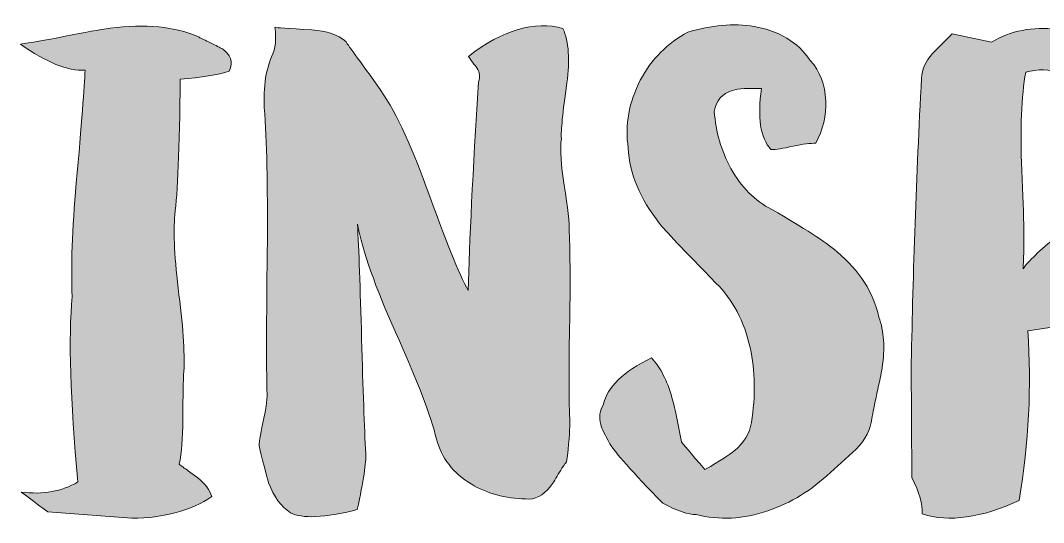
# Model space of a CAD drawing. Header units: inches. Extents: x 45 to 569, y -630 to -116.
# Drawn here: x 70.2 to 324.7, y -630.3 to -505.4 of the extents above; entities that cross this region are included whole.
import ezdxf

# ---------------------------------------------------------------- set-up
doc = ezdxf.new("R2010")
doc.units = ezdxf.units.IN
doc.header["$MEASUREMENT"] = 0
doc.layers.add('Layer 1', color=7, linetype='Continuous')

# ---------------------------------------------------------------- blocks, each defined once
blk = doc.blocks.new('block 4')
at = {"layer": 'Layer 1', "true_color": 0x00a550}
h = blk.add_hatch(color=114, dxfattribs=at)
h.dxf.hatch_style = 2
edge = h.paths.add_edge_path()
edge.add_spline(control_points=[(92.54, -507.29), (101.23, -506.14), (108.62, -506.86), (114.64, -509.51), (115.18, -509.86), (116.14, -510.29), (117.51, -510.94), (118.88, -511.58), (119.84, -512.08), (120.45, -512.44), (122.57, -513.8), (123.12, -515.66), (122.16, -517.95), (119.36, -518.88), (115.25, -519.53), (109.98, -519.96), (109.78, -537.35), (109.3, -548.59), (108.62, -553.67), (108.21, -558.11), (108.55, -564.76), (109.64, -573.57), (110.81, -582.44), (111.15, -589.1), (110.81, -593.54), (110.74, -594.61), (110.67, -598.33), (110.6, -604.71), (110.6, -609.21), (110.33, -612.87), (109.71, -615.73), (110.19, -616.16), (111.01, -616.73), (112.04, -617.45), (112.04, -617.45), (114.36, -619.16), (114.36, -619.16), (116.14, -620.6), (117.31, -622.17), (117.85, -623.82), (112.58, -627.32), (105.95, -629.11), (97.94, -629.19), (97.94, -629.19), (77.07, -627.61), (77.07, -627.61), (75.57, -626.54), (73.38, -624.89), (70.44, -622.67), (75.84, -623.39), (80.56, -622.53), (84.46, -620.17), (82.62, -599.62), (82.14, -584.23), (83.1, -574), (82.75, -566.77), (83.1, -557.39), (84.12, -545.87), (85.42, -531.05), (86.17, -521.67), (86.31, -517.74), (82, -517.95), (76.66, -515.8), (70.23, -511.22), (72.63, -510.94), (76.32, -510.29), (81.32, -509.29), (86.24, -508.29), (90.01, -507.64), (92.54, -507.29)], knot_values=[0, 0, 0, 0, 1, 1, 1, 2, 2, 2, 3, 3, 3, 4, 4, 4, 5, 5, 5, 6, 6, 6, 7, 7, 7, 8, 8, 8, 9, 9, 9, 10, 10, 10, 11, 11, 11, 12, 12, 12, 13, 13, 13, 14, 14, 14, 15, 15, 15, 16, 16, 16, 17, 17, 17, 18, 18, 18, 19, 19, 19, 20, 20, 20, 21, 21, 21, 22, 22, 22, 23, 23, 23, 23], degree=3, periodic=1)
h = blk.add_hatch(color=114, dxfattribs=at)
h.dxf.hatch_style = 2
edge = h.paths.add_edge_path()
edge.add_spline(control_points=[(151.18, -510.58), (150.9, -510.36), (153.57, -514.01), (159.11, -521.67), (163.15, -527.33), (167.19, -535.7), (171.16, -546.73), (175.88, -559.83), (179.37, -568.42), (181.55, -572.57), (181.9, -560.61), (182.72, -543.29), (184.15, -520.6), (184.63, -519.46), (184.5, -518.31), (183.74, -517.16), (183.54, -516.88), (183.2, -516.38), (182.65, -515.73), (182.17, -515.16), (181.83, -514.66), (181.62, -514.3), (190.31, -507.64), (198.18, -505.35), (205.16, -507.36), (206.6, -510.72), (206.94, -515.23), (206.12, -520.89), (205.09, -528.26), (204.61, -532.91), (204.75, -534.7), (204.41, -537.49), (204.68, -541.43), (205.43, -546.37), (206.32, -551.88), (206.8, -555.75), (206.73, -558.04), (206.94, -563.26), (207.01, -571.21), (206.8, -581.8), (206.6, -592.32), (206.6, -600.2), (206.87, -605.49), (206.87, -607.57), (206.6, -610.79), (206.05, -615.16), (205.57, -615.73), (204.89, -616.73), (204, -618.23), (203.18, -619.67), (202.49, -620.74), (201.94, -621.38), (200.23, -623.6), (198.18, -624.6), (195.85, -624.39), (190.79, -624.32), (186.28, -623.03), (182.31, -620.67), (177.86, -617.95), (174.99, -614.23), (173.69, -609.5), (172.32, -603.78), (168.9, -594.9), (163.49, -582.87), (158.5, -571.71), (155.35, -562.76), (154.05, -556.03), (154.39, -562.19), (154.73, -571.71), (155.08, -584.59), (155.42, -597.12), (155.76, -606.64), (156.1, -613.15), (156.24, -615.23), (155.56, -619.88), (153.98, -627.04), (145.84, -629.11), (140.3, -629.33), (137.42, -627.83), (135.03, -626.32), (133.25, -623.82), (131.95, -620.38), (131.68, -619.59), (130.86, -616.52), (129.56, -611.15), (129.62, -609.93), (130.03, -607.64), (130.79, -604.28), (131.4, -601.48), (131.68, -599.19), (131.54, -597.4), (131.4, -591.61), (131.4, -580.15), (131.61, -563.05), (131.75, -548.73), (131.54, -537.28), (130.99, -528.69), (130.79, -526.47), (130.79, -524.11), (130.99, -521.53), (131.2, -518.95), (131.75, -516.59), (132.7, -514.44), (133.66, -512.3), (133.93, -509.86), (133.52, -507.07), (133.73, -507.14), (136.74, -507.36), (142.69, -507.72), (146.39, -507.93), (149.19, -508.93), (151.18, -510.58)], knot_values=[0, 0, 0, 0, 1, 1, 1, 2, 2, 2, 3, 3, 3, 4, 4, 4, 5, 5, 5, 6, 6, 6, 7, 7, 7, 8, 8, 8, 9, 9, 9, 10, 10, 10, 11, 11, 11, 12, 12, 12, 13, 13, 13, 14, 14, 14, 15, 15, 15, 16, 16, 16, 17, 17, 17, 18, 18, 18, 19, 19, 19, 20, 20, 20, 21, 21, 21, 22, 22, 22, 23, 23, 23, 24, 24, 24, 25, 25, 25, 26, 26, 26, 27, 27, 27, 28, 28, 28, 29, 29, 29, 30, 30, 30, 31, 31, 31, 32, 32, 32, 33, 33, 33, 34, 34, 34, 35, 35, 35, 36, 36, 36, 37, 37, 37, 37], degree=3, periodic=1)
h = blk.add_hatch(color=114, dxfattribs=at)
h.dxf.hatch_style = 2
edge = h.paths.add_edge_path()
edge.add_spline(control_points=[(266.67, -515.3), (269.07, -518.02), (270.3, -521.39), (270.51, -525.32), (270.64, -528.97), (269.82, -532.55), (268.04, -535.92), (266.74, -535.85), (264.83, -536.13), (262.43, -536.63), (259.9, -537.21), (258.05, -537.49), (256.89, -537.49), (254.22, -534.49), (253.47, -529.4), (254.56, -522.32), (251.21, -522.17), (248.75, -522.32), (247.31, -522.75), (244.78, -523.54), (243.27, -525.25), (242.79, -527.97), (243.14, -533.05), (244.51, -537.78), (246.9, -542.15), (249.5, -546.8), (252.92, -550.23), (257.09, -552.38), (265.1, -556.96), (270.51, -560.47), (273.31, -562.9), (278.99, -567.7), (282.41, -573.07), (283.71, -579.15), (285.01, -582.66), (285.28, -586.81), (284.53, -591.75), (284.33, -593.18), (283.85, -595.33), (283.23, -598.12), (282.62, -600.91), (282.21, -602.99), (282, -604.42), (281.66, -607.07), (280.36, -609.57), (278.1, -612.01), (278.1, -612.01), (271.67, -617.8), (271.67, -617.8), (266.95, -622.24), (261.82, -625.39), (256.14, -627.32), (249.98, -629.4), (244.03, -629.76), (238.28, -628.25), (236.43, -628.33), (233.63, -627.4), (230, -625.46), (222.34, -617.59), (217.96, -612.65), (216.8, -610.65), (215.56, -608.5), (214.81, -606.92), (214.54, -605.85), (214.06, -604.06), (214.26, -602.42), (215.22, -600.91), (216.11, -596.55), (220.15, -592.68), (227.2, -589.32), (229.38, -591.68), (231.1, -594.97), (232.26, -599.19), (232.67, -600.55), (233.08, -602.42), (233.56, -604.71), (233.56, -604.71), (234.65, -610.22), (234.65, -610.22), (234.93, -610.58), (236.84, -612.87), (240.47, -617.09), (244.23, -614.87), (246.63, -613.37), (247.65, -612.51), (250.18, -610.43), (251.62, -608.07), (252.03, -605.35), (253.06, -598.76), (252.99, -592.54), (251.69, -586.74), (250.25, -580.15), (247.38, -574.79), (243.21, -570.71), (235.06, -562.33), (230.34, -557.39), (229.18, -555.89), (224.32, -549.73), (221.72, -543.51), (221.38, -537.13), (220.56, -531.34), (221.58, -525.68), (224.39, -520.24), (227.2, -514.95), (231.16, -510.94), (236.23, -508.29), (242.04, -506.5), (247.52, -506), (252.72, -506.86), (258.87, -507.93), (263.53, -510.72), (266.67, -515.3)], knot_values=[0, 0, 0, 0, 1, 1, 1, 2, 2, 2, 3, 3, 3, 4, 4, 4, 5, 5, 5, 6, 6, 6, 7, 7, 7, 8, 8, 8, 9, 9, 9, 10, 10, 10, 11, 11, 11, 12, 12, 12, 13, 13, 13, 14, 14, 14, 15, 15, 15, 16, 16, 16, 17, 17, 17, 18, 18, 18, 19, 19, 19, 20, 20, 20, 21, 21, 21, 22, 22, 22, 23, 23, 23, 24, 24, 24, 25, 25, 25, 26, 26, 26, 27, 27, 27, 28, 28, 28, 29, 29, 29, 30, 30, 30, 31, 31, 31, 32, 32, 32, 33, 33, 33, 34, 34, 34, 35, 35, 35, 36, 36, 36, 37, 37, 37, 37], degree=3, periodic=1)
h = blk.add_hatch(color=114, dxfattribs=at)
h.dxf.hatch_style = 2
edge = h.paths.add_edge_path()
edge.add_spline(control_points=[(359.04, -542.29), (358.84, -543.58), (358.57, -545.44), (358.36, -547.8), (358.36, -547.8), (357.74, -553.38), (357.74, -553.38), (357.13, -557.75), (355.96, -561.26), (354.19, -563.76), (353.84, -564.19), (353.02, -565.48), (351.72, -567.7), (350.7, -569.35), (349.88, -570.63), (349.12, -571.64), (347, -574.5), (344.74, -576.43), (342.28, -577.43), (339.68, -579.08), (336.19, -580.3), (331.74, -580.94), (324.56, -582.01), (320.93, -582.59), (320.73, -582.59), (321.75, -596.33), (321, -610.36), (318.61, -624.75), (309.23, -629.11), (301.16, -630.26), (294.52, -628.11), (294.66, -625.75), (293.77, -622.74), (291.92, -619.09), (291.92, -619.09), (291.79, -590.53), (291.79, -590.53), (292.2, -567.91), (293.02, -544.29), (294.32, -519.67), (294.39, -517.59), (295.34, -515.59), (297.06, -513.59), (297.06, -513.59), (299.52, -511.08), (299.52, -511.08), (299.52, -511.08), (301.98, -508.72), (301.98, -508.72), (301.98, -508.72), (311.7, -510.72), (311.7, -510.72), (316.55, -507.93), (321.96, -506.86), (327.98, -507.5), (333.39, -508.07), (338.72, -509.93), (343.92, -513.01), (350.29, -515.16), (354.67, -519.81), (356.92, -527.04), (358.22, -537.49), (358.98, -542.58), (359.04, -542.29)], knot_values=[0, 0, 0, 0, 1, 1, 1, 2, 2, 2, 3, 3, 3, 4, 4, 4, 5, 5, 5, 6, 6, 6, 7, 7, 7, 8, 8, 8, 9, 9, 9, 10, 10, 10, 11, 11, 11, 12, 12, 12, 13, 13, 13, 14, 14, 14, 15, 15, 15, 16, 16, 16, 17, 17, 17, 18, 18, 18, 19, 19, 19, 20, 20, 20, 21, 21, 21, 21], degree=3, periodic=1)
edge = h.paths.add_edge_path()
edge.add_spline(control_points=[(337.42, -523.61), (331.95, -518.38), (326.2, -516.59), (320.25, -518.24), (319.16, -524.18), (318.81, -532.34), (319.29, -542.65), (319.84, -554.6), (319.91, -562.76), (319.57, -567.13), (320.87, -565.27), (323.67, -562.55), (328.05, -559.04), (331.95, -555.89), (334.48, -552.95), (335.78, -550.23), (341.05, -539.28), (341.6, -530.41), (337.42, -523.61)], knot_values=[0, 0, 0, 0, 1, 1, 1, 2, 2, 2, 3, 3, 3, 4, 4, 4, 5, 5, 5, 6, 6, 6, 6], degree=3, periodic=1)
at = {"layer": 'Layer 1', "lineweight": 0}
for points, knots in [([(92.54, -507.29), (101.23, -506.14), (108.62, -506.86), (114.64, -509.51), (115.18, -509.86), (116.14, -510.29), (117.51, -510.94), (118.88, -511.58), (119.84, -512.08), (120.45, -512.44), (122.57, -513.8), (123.12, -515.66), (122.16, -517.95), (119.36, -518.88), (115.25, -519.53), (109.98, -519.96), (109.78, -537.35), (109.3, -548.59), (108.62, -553.67), (108.21, -558.11), (108.55, -564.76), (109.64, -573.57), (110.81, -582.44), (111.15, -589.1), (110.81, -593.54), (110.74, -594.61), (110.67, -598.33), (110.6, -604.71), (110.6, -609.21), (110.33, -612.87), (109.71, -615.73), (110.19, -616.16), (111.01, -616.73), (112.04, -617.45), (112.04, -617.45), (114.36, -619.16), (114.36, -619.16), (116.14, -620.6), (117.31, -622.17), (117.85, -623.82), (112.58, -627.32), (105.95, -629.11), (97.94, -629.19), (97.94, -629.19), (77.07, -627.61), (77.07, -627.61), (75.57, -626.54), (73.38, -624.89), (70.44, -622.67), (75.84, -623.39), (80.56, -622.53), (84.46, -620.17), (82.62, -599.62), (82.14, -584.23), (83.1, -574), (82.75, -566.77), (83.1, -557.39), (84.12, -545.87), (85.42, -531.05), (86.17, -521.67), (86.31, -517.74), (82, -517.95), (76.66, -515.8), (70.23, -511.22), (72.63, -510.94), (76.32, -510.29), (81.32, -509.29), (86.24, -508.29), (90.01, -507.64), (92.54, -507.29)], [0, 0, 0, 0, 1, 1, 1, 2, 2, 2, 3, 3, 3, 4, 4, 4, 5, 5, 5, 6, 6, 6, 7, 7, 7, 8, 8, 8, 9, 9, 9, 10, 10, 10, 11, 11, 11, 12, 12, 12, 13, 13, 13, 14, 14, 14, 15, 15, 15, 16, 16, 16, 17, 17, 17, 18, 18, 18, 19, 19, 19, 20, 20, 20, 21, 21, 21, 22, 22, 22, 23, 23, 23, 23]), ([(151.18, -510.58), (150.9, -510.36), (153.57, -514.01), (159.11, -521.67), (163.15, -527.33), (167.19, -535.7), (171.16, -546.73), (175.88, -559.83), (179.37, -568.42), (181.55, -572.57), (181.9, -560.61), (182.72, -543.29), (184.15, -520.6), (184.63, -519.46), (184.5, -518.31), (183.74, -517.16), (183.54, -516.88), (183.2, -516.38), (182.65, -515.73), (182.17, -515.16), (181.83, -514.66), (181.62, -514.3), (190.31, -507.64), (198.18, -505.35), (205.16, -507.36), (206.6, -510.72), (206.94, -515.23), (206.12, -520.89), (205.09, -528.26), (204.61, -532.91), (204.75, -534.7), (204.41, -537.49), (204.68, -541.43), (205.43, -546.37), (206.32, -551.88), (206.8, -555.75), (206.73, -558.04), (206.94, -563.26), (207.01, -571.21), (206.8, -581.8), (206.6, -592.32), (206.6, -600.2), (206.87, -605.49), (206.87, -607.57), (206.6, -610.79), (206.05, -615.16), (205.57, -615.73), (204.89, -616.73), (204, -618.23), (203.18, -619.67), (202.49, -620.74), (201.94, -621.38), (200.23, -623.6), (198.18, -624.6), (195.85, -624.39), (190.79, -624.32), (186.28, -623.03), (182.31, -620.67), (177.86, -617.95), (174.99, -614.23), (173.69, -609.5), (172.32, -603.78), (168.9, -594.9), (163.49, -582.87), (158.5, -571.71), (155.35, -562.76), (154.05, -556.03), (154.39, -562.19), (154.73, -571.71), (155.08, -584.59), (155.42, -597.12), (155.76, -606.64), (156.1, -613.15), (156.24, -615.23), (155.56, -619.88), (153.98, -627.04), (145.84, -629.11), (140.3, -629.33), (137.42, -627.83), (135.03, -626.32), (133.25, -623.82), (131.95, -620.38), (131.68, -619.59), (130.86, -616.52), (129.56, -611.15), (129.62, -609.93), (130.03, -607.64), (130.79, -604.28), (131.4, -601.48), (131.68, -599.19), (131.54, -597.4), (131.4, -591.61), (131.4, -580.15), (131.61, -563.05), (131.75, -548.73), (131.54, -537.28), (130.99, -528.69), (130.79, -526.47), (130.79, -524.11), (130.99, -521.53), (131.2, -518.95), (131.75, -516.59), (132.7, -514.44), (133.66, -512.3), (133.93, -509.86), (133.52, -507.07), (133.73, -507.14), (136.74, -507.36), (142.69, -507.72), (146.39, -507.93), (149.19, -508.93), (151.18, -510.58)], [0, 0, 0, 0, 1, 1, 1, 2, 2, 2, 3, 3, 3, 4, 4, 4, 5, 5, 5, 6, 6, 6, 7, 7, 7, 8, 8, 8, 9, 9, 9, 10, 10, 10, 11, 11, 11, 12, 12, 12, 13, 13, 13, 14, 14, 14, 15, 15, 15, 16, 16, 16, 17, 17, 17, 18, 18, 18, 19, 19, 19, 20, 20, 20, 21, 21, 21, 22, 22, 22, 23, 23, 23, 24, 24, 24, 25, 25, 25, 26, 26, 26, 27, 27, 27, 28, 28, 28, 29, 29, 29, 30, 30, 30, 31, 31, 31, 32, 32, 32, 33, 33, 33, 34, 34, 34, 35, 35, 35, 36, 36, 36, 37, 37, 37, 37]), ([(266.67, -515.3), (269.07, -518.02), (270.3, -521.39), (270.51, -525.32), (270.64, -528.97), (269.82, -532.55), (268.04, -535.92), (266.74, -535.85), (264.83, -536.13), (262.43, -536.63), (259.9, -537.21), (258.05, -537.49), (256.89, -537.49), (254.22, -534.49), (253.47, -529.4), (254.56, -522.32), (251.21, -522.17), (248.75, -522.32), (247.31, -522.75), (244.78, -523.54), (243.27, -525.25), (242.79, -527.97), (243.14, -533.05), (244.51, -537.78), (246.9, -542.15), (249.5, -546.8), (252.92, -550.23), (257.09, -552.38), (265.1, -556.96), (270.51, -560.47), (273.31, -562.9), (278.99, -567.7), (282.41, -573.07), (283.71, -579.15), (285.01, -582.66), (285.28, -586.81), (284.53, -591.75), (284.33, -593.18), (283.85, -595.33), (283.23, -598.12), (282.62, -600.91), (282.21, -602.99), (282, -604.42), (281.66, -607.07), (280.36, -609.57), (278.1, -612.01), (278.1, -612.01), (271.67, -617.8), (271.67, -617.8), (266.95, -622.24), (261.82, -625.39), (256.14, -627.32), (249.98, -629.4), (244.03, -629.76), (238.28, -628.25), (236.43, -628.33), (233.63, -627.4), (230, -625.46), (222.34, -617.59), (217.96, -612.65), (216.8, -610.65), (215.56, -608.5), (214.81, -606.92), (214.54, -605.85), (214.06, -604.06), (214.26, -602.42), (215.22, -600.91), (216.11, -596.55), (220.15, -592.68), (227.2, -589.32), (229.38, -591.68), (231.1, -594.97), (232.26, -599.19), (232.67, -600.55), (233.08, -602.42), (233.56, -604.71), (233.56, -604.71), (234.65, -610.22), (234.65, -610.22), (234.93, -610.58), (236.84, -612.87), (240.47, -617.09), (244.23, -614.87), (246.63, -613.37), (247.65, -612.51), (250.18, -610.43), (251.62, -608.07), (252.03, -605.35), (253.06, -598.76), (252.99, -592.54), (251.69, -586.74), (250.25, -580.15), (247.38, -574.79), (243.21, -570.71), (235.06, -562.33), (230.34, -557.39), (229.18, -555.89), (224.32, -549.73), (221.72, -543.51), (221.38, -537.13), (220.56, -531.34), (221.58, -525.68), (224.39, -520.24), (227.2, -514.95), (231.16, -510.94), (236.23, -508.29), (242.04, -506.5), (247.52, -506), (252.72, -506.86), (258.87, -507.93), (263.53, -510.72), (266.67, -515.3)], [0, 0, 0, 0, 1, 1, 1, 2, 2, 2, 3, 3, 3, 4, 4, 4, 5, 5, 5, 6, 6, 6, 7, 7, 7, 8, 8, 8, 9, 9, 9, 10, 10, 10, 11, 11, 11, 12, 12, 12, 13, 13, 13, 14, 14, 14, 15, 15, 15, 16, 16, 16, 17, 17, 17, 18, 18, 18, 19, 19, 19, 20, 20, 20, 21, 21, 21, 22, 22, 22, 23, 23, 23, 24, 24, 24, 25, 25, 25, 26, 26, 26, 27, 27, 27, 28, 28, 28, 29, 29, 29, 30, 30, 30, 31, 31, 31, 32, 32, 32, 33, 33, 33, 34, 34, 34, 35, 35, 35, 36, 36, 36, 37, 37, 37, 37]), ([(359.04, -542.29), (358.84, -543.58), (358.57, -545.44), (358.36, -547.8), (358.36, -547.8), (357.74, -553.38), (357.74, -553.38), (357.13, -557.75), (355.96, -561.26), (354.19, -563.76), (353.84, -564.19), (353.02, -565.48), (351.72, -567.7), (350.7, -569.35), (349.88, -570.63), (349.12, -571.64), (347, -574.5), (344.74, -576.43), (342.28, -577.43), (339.68, -579.08), (336.19, -580.3), (331.74, -580.94), (324.56, -582.01), (320.93, -582.59), (320.73, -582.59), (321.75, -596.33), (321, -610.36), (318.61, -624.75), (309.23, -629.11), (301.16, -630.26), (294.52, -628.11), (294.66, -625.75), (293.77, -622.74), (291.92, -619.09), (291.92, -619.09), (291.79, -590.53), (291.79, -590.53), (292.2, -567.91), (293.02, -544.29), (294.32, -519.67), (294.39, -517.59), (295.34, -515.59), (297.06, -513.59), (297.06, -513.59), (299.52, -511.08), (299.52, -511.08), (299.52, -511.08), (301.98, -508.72), (301.98, -508.72), (301.98, -508.72), (311.7, -510.72), (311.7, -510.72), (316.55, -507.93), (321.96, -506.86), (327.98, -507.5), (333.39, -508.07), (338.72, -509.93), (343.92, -513.01), (350.29, -515.16), (354.67, -519.81), (356.92, -527.04), (358.22, -537.49), (358.98, -542.58), (359.04, -542.29)], [0, 0, 0, 0, 1, 1, 1, 2, 2, 2, 3, 3, 3, 4, 4, 4, 5, 5, 5, 6, 6, 6, 7, 7, 7, 8, 8, 8, 9, 9, 9, 10, 10, 10, 11, 11, 11, 12, 12, 12, 13, 13, 13, 14, 14, 14, 15, 15, 15, 16, 16, 16, 17, 17, 17, 18, 18, 18, 19, 19, 19, 20, 20, 20, 21, 21, 21, 21]), ([(337.42, -523.61), (331.95, -518.38), (326.2, -516.59), (320.25, -518.24), (319.16, -524.18), (318.81, -532.34), (319.29, -542.65), (319.84, -554.6), (319.91, -562.76), (319.57, -567.13), (320.87, -565.27), (323.67, -562.55), (328.05, -559.04), (331.95, -555.89), (334.48, -552.95), (335.78, -550.23), (341.05, -539.28), (341.6, -530.41), (337.42, -523.61)], [0, 0, 0, 0, 1, 1, 1, 2, 2, 2, 3, 3, 3, 4, 4, 4, 5, 5, 5, 6, 6, 6, 6])]:
    blk.add_open_spline(points, degree=3, knots=knots, dxfattribs=at)

msp = doc.modelspace()

# ---------------------------------------------------------------- block references
at = {"layer": 'Layer 1'}
msp.add_blockref('block 4', (0, 0), dxfattribs=at)

doc.saveas('drawing.dxf')
